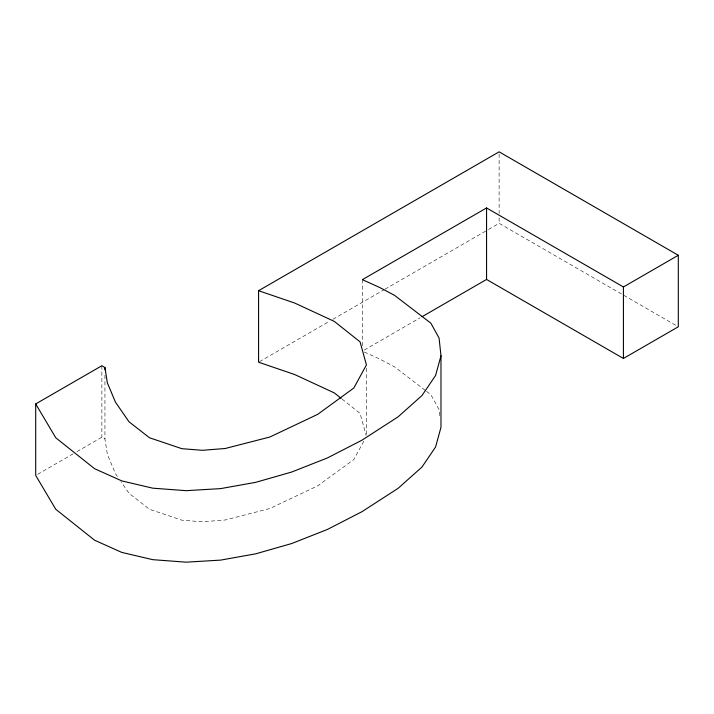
<?xml version="1.0" encoding="UTF-8"?>
<svg xmlns="http://www.w3.org/2000/svg" width="714" height="714" viewBox="0 0 714 714"><rect width="100%" height="100%" fill="white"/><g stroke="black" fill="none" stroke-linecap="round" stroke-linejoin="round"><path stroke-width="0.54" stroke-dasharray="3.57 2.68" d="M363.801 441.243L353.796 459.557L317.748 485.815L269.874 508.511L225.178 520.006L202.339 521.8L181.892 520.185L149.485 509.26L128.975 493.249L120.996 481.691M37.619 474.328L73.105 453.845M76.942 451.623L101.87 437.227L104.94 439.003L107.341 454.327L115.481 473.694L117.935 477.247M259.539 361.65L329.1 321.487M332.965 319.265L384.159 289.697M385.132 289.143L487.528 230.024M488.492 229.462L499.122 223.33L678.3 326.78M364.301 350.047L420.135 317.801M364.31 352.038L379.821 359.062L394.485 366.8L425.66 390.692M426.526 391.361L430.854 394.681L439.074 409.559L439.976 417.922M342.06 399.055L360.079 413.388L366.148 435.379M499.122 154.028L499.122 213.432M499.122 217.832L499.122 223.33M366.434 368.228L366.434 435.326M362.373 279.656L362.373 346.754M104.94 375.198L104.94 439.003M101.87 365.729L101.87 437.227"/><path stroke-width="1.07" d="M422.063 316.695L486.564 279.451L623.42 358.464L678.3 326.78L678.3 255.273L623.42 286.966L486.564 207.952L362.373 279.656L379.821 287.555L394.485 295.301L430.854 323.174L439.074 338.061L440.984 355.822L435.567 375.51L421.974 395.547L398.126 416.815L361.953 440.199L327.44 457.933L291.66 472.043L255.692 482.334L220.635 488.617L186.086 490.67L152.751 488.171L121.835 480.915L94.578 468.705L55.781 437.798L35.7 403.937L101.87 365.729L104.94 367.505L107.341 382.829L115.481 402.196L128.975 421.751L149.485 437.762L181.892 448.687L202.339 450.302L225.178 448.508L269.874 437.013L317.748 414.316L353.796 388.05L366.434 364.925L360.079 341.881L334.339 321.416L294.677 303.039L258.575 290.705L258.575 362.203L294.677 374.538L334.339 392.914L341.203 398.376M258.575 290.705L499.122 151.832L678.3 255.273M623.42 286.966L623.42 358.464M486.564 207.952L486.564 279.451M440.984 355.822L440.984 427.32L435.567 447.009L421.974 467.045L398.126 488.314L361.953 511.697L327.44 529.44L291.66 543.541L255.692 553.832L220.635 560.115L186.086 562.168L152.751 559.669L121.835 552.422L94.578 540.203L55.781 509.296L35.7 475.435L35.7 403.937M104.94 367.505L104.94 369.7"/></g></svg>
